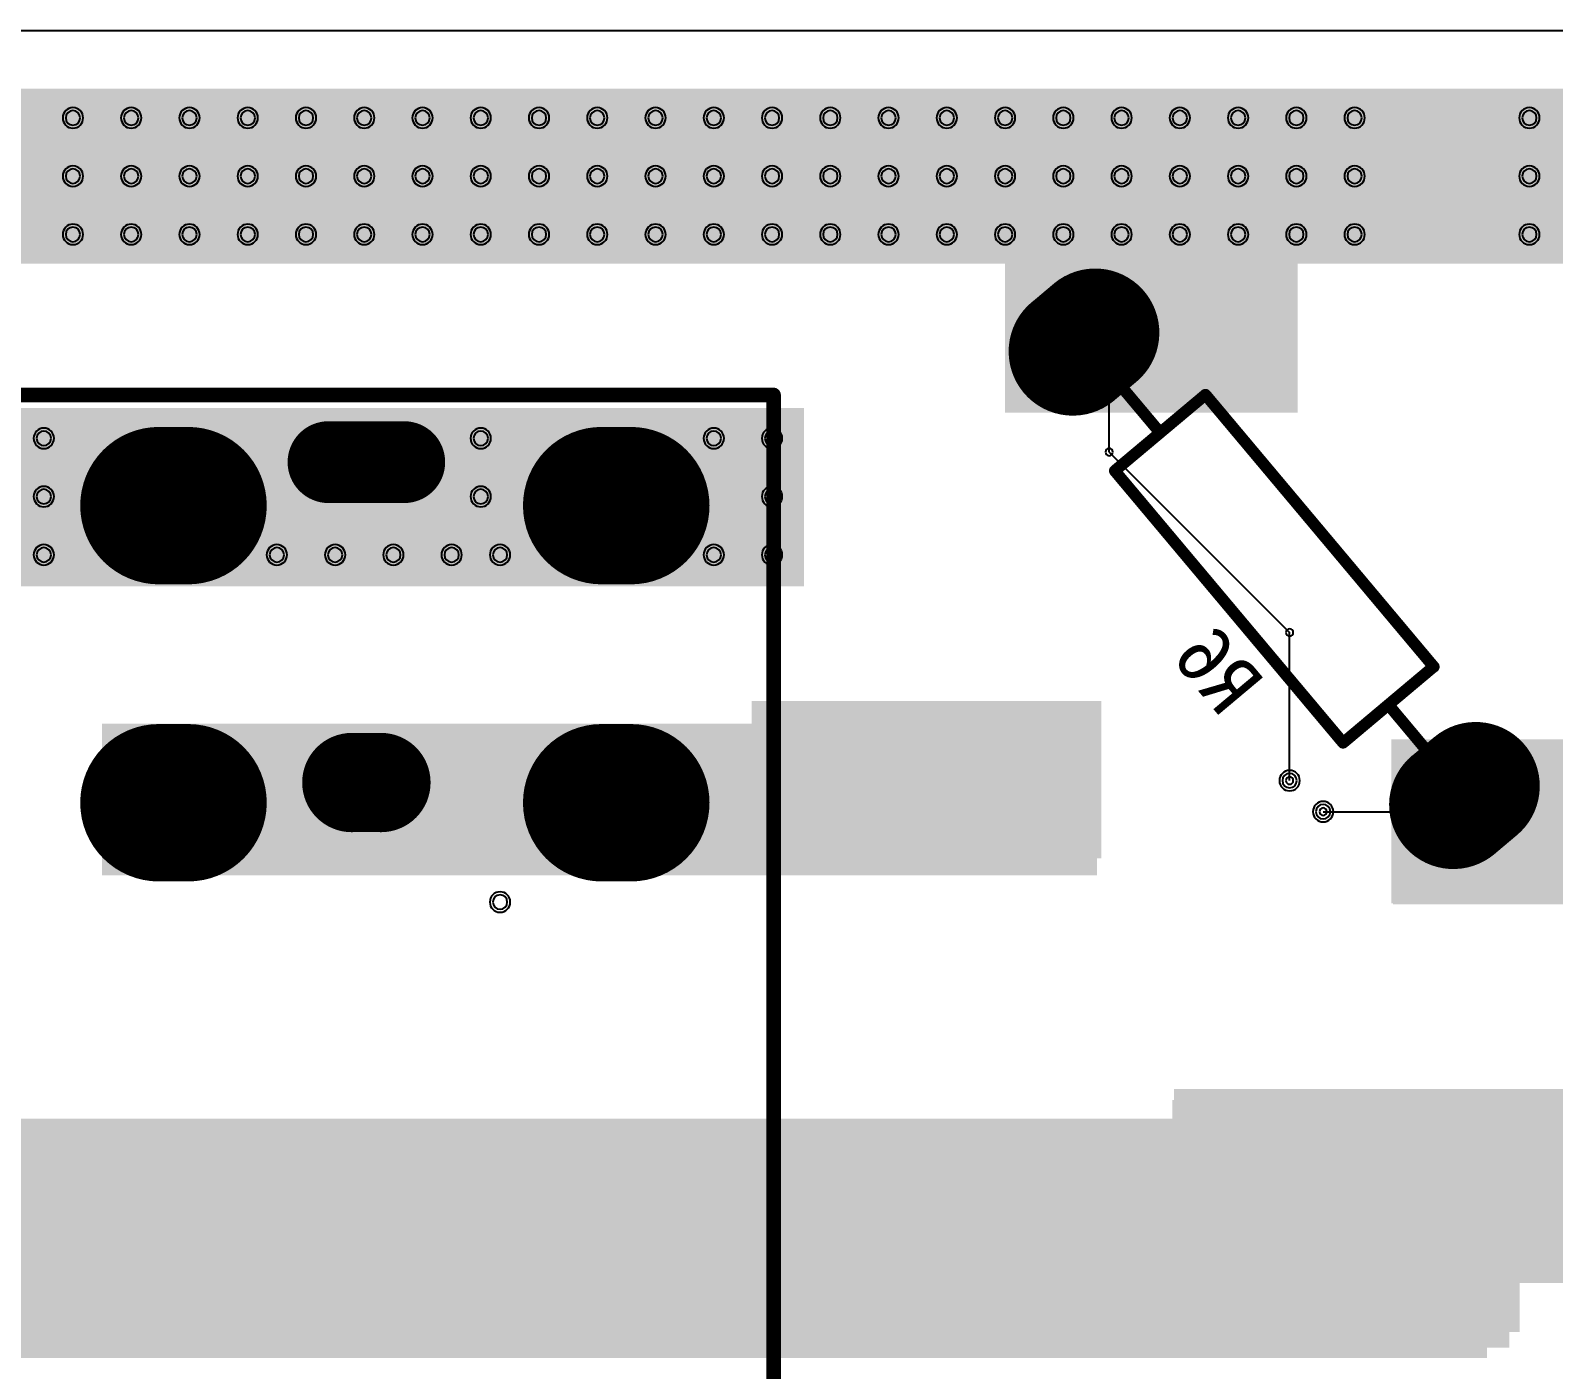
# Model space of a CAD drawing. Header units: inches. Extents: x 32166 to 66782, y 2386 to 7162.
# Drawn here: x 33079.6 to 33197.2, y 2990.1 to 3093.6 of the extents above; entities that cross this region are included whole.
import ezdxf

# ---------------------------------------------------------------- set-up
doc = ezdxf.new("R2010")
doc.units = ezdxf.units.IN
doc.header["$LTSCALE"] = 0.64311
doc.header["$MEASUREMENT"] = 0
for name, color, linetype in [('BOTTOMLAYER', 5, 'CONTINUOUS'), ('BOTTOMOVERLAY', 54, 'CONTINUOUS'), ('BOTTOMPASTE', 16, 'CONTINUOUS'), ('BOTTOMSOLDER', 6, 'CONTINUOUS'), ('KEEPOUTLAYER', 6, 'CONTINUOUS'), ('MULTILAYER', 9, 'CONTINUOUS')]:
    doc.layers.add(name, color=color, linetype=linetype)
doc.styles.get("Standard").update_dxf_attribs({"font": 'txt', "width": 0.8})

msp = doc.modelspace()

# ---------------------------------------------------------------- linework, layer by layer
at = {"layer": 'BOTTOMLAYER'}
for p, q in [((33162.9, 3060.99), (33162.9, 3066.82)), ((33162.9, 3060.99), (33176.84, 3047.05)), ((33176.84, 3035.61), (33176.84, 3047.05)), ((33189.09, 3033.21), (33190.35, 3034.46)), ((33179.43, 3033.21), (33189.09, 3033.21)), ((33179.43, 3033.21), (33179.43, 3033.21))]:
    msp.add_line(p, q, dxfattribs=at)
for points, const_width in [([(33161.82, 3070.21), (33160.1, 3068.76)], 9), ([(33162.38, 3066.39), (33163.41, 3067.26)], 2.25), ([(33089.5, 3056.85), (33091.75, 3056.85)], 11.25), ([(33108.45, 3060.21), (33102.6, 3060.21)], 5.4), ([(33123.7, 3056.85), (33125.95, 3056.85)], 11.25), ([(33089.5, 3033.9), (33091.75, 3033.9)], 11.25), ([(33123.7, 3033.9), (33125.95, 3033.9)], 11.25), ([(33191.21, 3035.19), (33189.49, 3033.74)], 9), ([(33106.65, 3035.46), (33104.4, 3035.46)], 6.75)]:
    msp.add_lwpolyline(points, dxfattribs=dict(at, const_width=const_width))
for points, const_width in [([(33160.37, 3071.93, 1), (33163.27, 3068.49, 1)], 4.5), ([(33158.65, 3070.49, 1), (33161.54, 3067.04, 1)], 4.5), ([(33163.05, 3067.69, 1), (33163.78, 3066.83, 1)], 1.12), ([(33162.02, 3066.82, 1), (33162.74, 3065.96, 1)], 1.12), ([(33092.31, 3056.85, 1), (33086.69, 3056.85, 1)], 5.63), ([(33094.56, 3056.85, 1), (33088.94, 3056.85, 1)], 5.63), ([(33102.6, 3061.56, 1), (33102.6, 3058.86, 1)], 2.7), ([(33108.45, 3061.56, 1), (33108.45, 3058.86, 1)], 2.7), ([(33126.51, 3056.85, 1), (33120.89, 3056.85, 1)], 5.63), ([(33128.76, 3056.85, 1), (33123.14, 3056.85, 1)], 5.63), ([(33092.31, 3033.9, 1), (33086.69, 3033.9, 1)], 5.63), ([(33094.56, 3033.9, 1), (33088.94, 3033.9, 1)], 5.63), ([(33126.51, 3033.9, 1), (33120.89, 3033.9, 1)], 5.63), ([(33128.76, 3033.9, 1), (33123.14, 3033.9, 1)], 5.63), ([(33189.76, 3036.91, 1), (33192.65, 3033.46, 1)], 4.5), ([(33104.4, 3037.15, 1), (33104.4, 3033.77, 1)], 3.37), ([(33106.65, 3037.15, 1), (33106.65, 3033.77, 1)], 3.37), ([(33188.04, 3035.46, 1), (33190.93, 3032.02, 1)], 4.5)]:
    msp.add_lwpolyline(points, format="xyb", close=True, dxfattribs=dict(at, const_width=const_width))
for centre, radius, start, end in [((33082.86, 3086.8), 0.562, 0, 180), ((33087.36, 3086.8), 0.562, 0, 180), ((33091.86, 3086.8), 0.562, 0, 180), ((33096.36, 3086.8), 0.562, 0, 180), ((33100.86, 3086.8), 0.562, 0, 180), ((33105.36, 3086.8), 0.562, 0, 180), ((33109.86, 3086.8), 0.562, 0, 180), ((33114.36, 3086.8), 0.562, 0, 180), ((33118.86, 3086.8), 0.562, 0, 180), ((33123.36, 3086.8), 0.562, 0, 180), ((33127.86, 3086.8), 0.562, 0, 180), ((33132.36, 3086.8), 0.562, 0, 180), ((33136.86, 3086.8), 0.562, 0, 180), ((33141.36, 3086.8), 0.562, 0, 180), ((33145.86, 3086.8), 0.562, 0, 180), ((33150.36, 3086.8), 0.562, 0, 180), ((33154.86, 3086.8), 0.562, 0, 180), ((33159.36, 3086.8), 0.562, 0, 180), ((33163.86, 3086.8), 0.562, 0, 180), ((33168.36, 3086.8), 0.562, 0, 180), ((33172.86, 3086.8), 0.562, 0, 180), ((33177.36, 3086.8), 0.562, 0, 180), ((33181.86, 3086.8), 0.562, 0, 180), ((33195.36, 3086.8), 0.562, 0, 180), ((33082.86, 3086.8), 0.562, 180, 0), ((33087.36, 3086.8), 0.562, 180, 0), ((33091.86, 3086.8), 0.562, 180, 0), ((33096.36, 3086.8), 0.562, 180, 0), ((33100.86, 3086.8), 0.562, 180, 0), ((33105.36, 3086.8), 0.562, 180, 0), ((33109.86, 3086.8), 0.562, 180, 0), ((33114.36, 3086.8), 0.562, 180, 0), ((33118.86, 3086.8), 0.562, 180, 0), ((33123.36, 3086.8), 0.562, 180, 0), ((33127.86, 3086.8), 0.562, 180, 0), ((33132.36, 3086.8), 0.562, 180, 0), ((33136.86, 3086.8), 0.562, 180, 0), ((33141.36, 3086.8), 0.562, 180, 0), ((33145.86, 3086.8), 0.562, 180, 0), ((33150.36, 3086.8), 0.562, 180, 0), ((33154.86, 3086.8), 0.562, 180, 0), ((33159.36, 3086.8), 0.562, 180, 0), ((33163.86, 3086.8), 0.562, 180, 0), ((33168.36, 3086.8), 0.562, 180, 0), ((33172.86, 3086.8), 0.562, 180, 0), ((33177.36, 3086.8), 0.562, 180, 0), ((33181.86, 3086.8), 0.562, 180, 0), ((33195.36, 3086.8), 0.562, 180, 0), ((33082.86, 3082.3), 0.562, 0, 180), ((33087.36, 3082.3), 0.562, 0, 180), ((33091.86, 3082.3), 0.562, 0, 180), ((33096.36, 3082.3), 0.562, 0, 180), ((33100.86, 3082.3), 0.562, 0, 180), ((33105.36, 3082.3), 0.562, 0, 180), ((33109.86, 3082.3), 0.562, 0, 180), ((33114.36, 3082.3), 0.562, 0, 180), ((33118.86, 3082.3), 0.562, 0, 180), ((33123.36, 3082.3), 0.562, 0, 180), ((33127.86, 3082.3), 0.562, 0, 180), ((33132.36, 3082.3), 0.562, 0, 180), ((33136.86, 3082.3), 0.562, 0, 180), ((33141.36, 3082.3), 0.562, 0, 180), ((33145.86, 3082.3), 0.562, 0, 180), ((33150.36, 3082.3), 0.562, 0, 180), ((33154.86, 3082.3), 0.562, 0, 180), ((33159.36, 3082.3), 0.562, 0, 180), ((33163.86, 3082.3), 0.562, 0, 180), ((33168.36, 3082.3), 0.562, 0, 180), ((33172.86, 3082.3), 0.562, 0, 180), ((33177.36, 3082.3), 0.562, 0, 180), ((33181.86, 3082.3), 0.562, 0, 180), ((33195.36, 3082.3), 0.562, 0, 180), ((33082.86, 3082.3), 0.562, 180, 0), ((33087.36, 3082.3), 0.562, 180, 0), ((33091.86, 3082.3), 0.562, 180, 0), ((33096.36, 3082.3), 0.562, 180, 0), ((33100.86, 3082.3), 0.562, 180, 0), ((33105.36, 3082.3), 0.562, 180, 0), ((33109.86, 3082.3), 0.562, 180, 0), ((33114.36, 3082.3), 0.562, 180, 0), ((33118.86, 3082.3), 0.562, 180, 0), ((33123.36, 3082.3), 0.562, 180, 0), ((33127.86, 3082.3), 0.562, 180, 0), ((33132.36, 3082.3), 0.562, 180, 0), ((33136.86, 3082.3), 0.562, 180, 0), ((33141.36, 3082.3), 0.562, 180, 0), ((33145.86, 3082.3), 0.562, 180, 0), ((33150.36, 3082.3), 0.562, 180, 0), ((33154.86, 3082.3), 0.562, 180, 0), ((33159.36, 3082.3), 0.562, 180, 0), ((33163.86, 3082.3), 0.562, 180, 0), ((33168.36, 3082.3), 0.562, 180, 0), ((33172.86, 3082.3), 0.562, 180, 0), ((33177.36, 3082.3), 0.562, 180, 0), ((33181.86, 3082.3), 0.562, 180, 0), ((33195.36, 3082.3), 0.562, 180, 0), ((33082.86, 3077.8), 0.562, 0, 180), ((33082.86, 3077.8), 0.562, 180, 0), ((33087.36, 3077.8), 0.562, 0, 180), ((33087.36, 3077.8), 0.562, 180, 0), ((33091.86, 3077.8), 0.562, 0, 180), ((33091.86, 3077.8), 0.562, 180, 0), ((33096.36, 3077.8), 0.562, 0, 180), ((33096.36, 3077.8), 0.562, 180, 0), ((33100.86, 3077.8), 0.562, 0, 180), ((33100.86, 3077.8), 0.562, 180, 0), ((33105.36, 3077.8), 0.562, 0, 180), ((33105.36, 3077.8), 0.562, 180, 0), ((33109.86, 3077.8), 0.562, 0, 180), ((33109.86, 3077.8), 0.562, 180, 0), ((33114.36, 3077.8), 0.562, 0, 180), ((33114.36, 3077.8), 0.562, 180, 0), ((33118.86, 3077.8), 0.562, 0, 180), ((33118.86, 3077.8), 0.562, 180, 0), ((33123.36, 3077.8), 0.562, 0, 180), ((33123.36, 3077.8), 0.562, 180, 0), ((33127.86, 3077.8), 0.562, 0, 180), ((33127.86, 3077.8), 0.562, 180, 0), ((33132.36, 3077.8), 0.562, 0, 180), ((33132.36, 3077.8), 0.562, 180, 0), ((33136.86, 3077.8), 0.562, 0, 180), ((33136.86, 3077.8), 0.562, 180, 0), ((33141.36, 3077.8), 0.562, 0, 180), ((33141.36, 3077.8), 0.562, 180, 0), ((33145.86, 3077.8), 0.562, 0, 180), ((33145.86, 3077.8), 0.562, 180, 0), ((33150.36, 3077.8), 0.562, 0, 180), ((33150.36, 3077.8), 0.562, 180, 0), ((33154.86, 3077.8), 0.562, 0, 180), ((33154.86, 3077.8), 0.562, 180, 0), ((33159.36, 3077.8), 0.562, 0, 180), ((33159.36, 3077.8), 0.562, 180, 0), ((33163.86, 3077.8), 0.562, 0, 180), ((33163.86, 3077.8), 0.562, 180, 0), ((33168.36, 3077.8), 0.562, 0, 180), ((33168.36, 3077.8), 0.562, 180, 0), ((33172.86, 3077.8), 0.562, 0, 180), ((33172.86, 3077.8), 0.562, 180, 0), ((33177.36, 3077.8), 0.562, 0, 180), ((33177.36, 3077.8), 0.562, 180, 0), ((33181.86, 3077.8), 0.562, 0, 180), ((33181.86, 3077.8), 0.562, 180, 0), ((33195.36, 3077.8), 0.562, 0, 180), ((33195.36, 3077.8), 0.562, 180, 0), ((33162.9, 3066.82), 0.286, 0, 180), ((33162.9, 3066.82), 0.286, 180, 0), ((33080.61, 3062.05), 0.562, 0, 180), ((33114.36, 3062.05), 0.562, 0, 180), ((33132.36, 3062.05), 0.562, 0, 180), ((33136.86, 3062.05), 0.562, 0, 180), ((33080.61, 3062.05), 0.562, 180, 0), ((33114.36, 3062.05), 0.562, 180, 0), ((33132.36, 3062.05), 0.562, 180, 0), ((33136.86, 3062.05), 0.562, 180, 0), ((33162.9, 3060.99), 0.286, 0, 180), ((33162.9, 3060.99), 0.286, 0, 180), ((33162.9, 3060.99), 0.286, 180, 0), ((33162.9, 3060.99), 0.286, 180, 0), ((33080.61, 3057.55), 0.562, 0, 180), ((33114.36, 3057.55), 0.562, 0, 180), ((33136.86, 3057.55), 0.562, 0, 180), ((33080.61, 3057.55), 0.562, 180, 0), ((33114.36, 3057.55), 0.562, 180, 0), ((33136.86, 3057.55), 0.562, 180, 0), ((33080.61, 3053.05), 0.562, 0, 180), ((33080.61, 3053.05), 0.562, 180, 0), ((33098.61, 3053.05), 0.562, 0, 180), ((33098.61, 3053.05), 0.562, 180, 0), ((33103.11, 3053.05), 0.562, 0, 180), ((33103.11, 3053.05), 0.562, 180, 0), ((33107.61, 3053.05), 0.562, 0, 180), ((33107.61, 3053.05), 0.562, 180, 0), ((33112.11, 3053.05), 0.562, 0, 180), ((33112.11, 3053.05), 0.562, 180, 0), ((33115.85, 3053.05), 0.562, 0, 180), ((33115.85, 3053.05), 0.562, 180, 0), ((33132.36, 3053.05), 0.562, 0, 180), ((33132.36, 3053.05), 0.562, 180, 0), ((33136.86, 3053.05), 0.562, 0, 180), ((33136.86, 3053.05), 0.562, 180, 0), ((33176.84, 3047.05), 0.286, 0, 180), ((33176.84, 3047.05), 0.286, 0, 180), ((33176.84, 3047.05), 0.286, 180, 0), ((33176.84, 3047.05), 0.286, 180, 0), ((33176.84, 3035.61), 0.562, 0, 180), ((33176.84, 3035.61), 0.562, 180, 0), ((33176.84, 3035.61), 0.286, 0, 180), ((33176.84, 3035.61), 0.286, 180, 0), ((33190.35, 3034.46), 0.286, 0, 180), ((33190.35, 3034.46), 0.286, 180, 0), ((33179.43, 3033.21), 0.562, 0, 180), ((33179.43, 3033.21), 0.562, 180, 0), ((33179.43, 3033.21), 0.286, 0, 180), ((33179.43, 3033.21), 0.286, 0, 180), ((33179.43, 3033.21), 0.286, 0, 180), ((33179.43, 3033.21), 0.286, 180, 0), ((33179.43, 3033.21), 0.286, 180, 0), ((33179.43, 3033.21), 0.286, 180, 0), ((33189.09, 3033.21), 0.286, 0, 180), ((33189.09, 3033.21), 0.286, 0, 180), ((33189.09, 3033.21), 0.286, 180, 0), ((33189.09, 3033.21), 0.286, 180, 0), ((33115.85, 3026.23), 0.562, 0, 180), ((33115.85, 3026.23), 0.562, 180, 0)]:
    msp.add_arc(centre, radius, start, end, dxfattribs=at)
for points in [[(32925.36, 3075.55), (33413.61, 3075.55), (32925.36, 3089.05), (33413.61, 3089.05)], [(33154.86, 3064.3), (33177.36, 3064.3), (33154.86, 3077.8), (33177.36, 3077.8)], [(33042.05, 3050.62), (33139.34, 3050.62), (33042.05, 3064.39), (33139.34, 3064.39)], [(33161.84, 3041.31), (33135.74, 3041.31), (33161.84, 3030.06), (33135.74, 3030.06)], [(33085.11, 3028.3), (33161.97, 3028.3), (33085.11, 3039.55), (33161.97, 3039.55)], [(33184.7, 3026.14), (33228.53, 3026.14), (33184.7, 3038.79), (33228.53, 3038.79)], [(33167.91, 2996.8), (33353.27, 2996.8), (33167.91, 3011.79), (33353.27, 3011.79)], [(33006.36, 2991), (33192.08, 2991), (33006.36, 3009.49), (33192.08, 3009.49)], [(33167.24, 2992.26), (33193.34, 2992.26), (33167.24, 3003.51), (33193.34, 3003.51)]]:
    msp.add_solid(points, dxfattribs=at)
at = {"layer": 'BOTTOMOVERLAY'}
for points, const_width in [([(33078.48, 3065.4), (33136.98, 3065.4)], 1.12), ([(33136.98, 2934.9), (33136.98, 3065.4)], 1.12), ([(33166.84, 3062.48), (33163.9, 3065.98)], 0.9), ([(33163.33, 3059.54), (33170.34, 3065.42)], 0.9), ([(33187.97, 3044.41), (33170.34, 3065.42)], 0.9), ([(33180.97, 3038.53), (33163.33, 3059.54)], 0.9), ([(33180.97, 3038.53), (33187.97, 3044.41)], 0.9), ([(33187.41, 3037.96), (33184.47, 3041.47)], 0.9)]:
    msp.add_lwpolyline(points, dxfattribs=dict(at, const_width=const_width))
for points, const_width in [([(33137.26, 3065.4, 1), (33136.7, 3065.4, 1)], 0.562), ([(33137.26, 3065.4, 1), (33136.7, 3065.4, 1)], 0.562), ([(33163.75, 3066.16, 1), (33164.04, 3065.81, 1)], 0.45), ([(33170.19, 3065.59, 1), (33170.48, 3065.25, 1)], 0.45), ([(33170.19, 3065.59, 1), (33170.48, 3065.25, 1)], 0.45), ([(33166.69, 3062.65, 1), (33166.98, 3062.31, 1)], 0.45), ([(33163.19, 3059.71, 1), (33163.48, 3059.37, 1)], 0.45), ([(33163.19, 3059.71, 1), (33163.48, 3059.37, 1)], 0.45), ([(33187.83, 3044.58, 1), (33188.12, 3044.23, 1)], 0.45), ([(33187.83, 3044.58, 1), (33188.12, 3044.23, 1)], 0.45), ([(33184.32, 3041.64, 1), (33184.61, 3041.29, 1)], 0.45), ([(33180.82, 3038.7, 1), (33181.11, 3038.36, 1)], 0.45), ([(33180.82, 3038.7, 1), (33181.11, 3038.36, 1)], 0.45), ([(33187.26, 3038.14, 1), (33187.55, 3037.79, 1)], 0.45)]:
    msp.add_lwpolyline(points, format="xyb", close=True, dxfattribs=dict(at, const_width=const_width))
at = {"layer": 'BOTTOMPASTE'}
for points, const_width in [([(33161.82, 3070.21), (33160.1, 3068.76)], 9), ([(33162.38, 3066.39), (33163.41, 3067.26)], 2.25)]:
    msp.add_lwpolyline(points, dxfattribs=dict(at, const_width=const_width))
for points, const_width in [([(33160.37, 3071.93, 1), (33163.27, 3068.49, 1)], 4.5), ([(33158.65, 3070.49, 1), (33161.54, 3067.04, 1)], 4.5), ([(33163.05, 3067.69, 1), (33163.78, 3066.83, 1)], 1.12), ([(33162.02, 3066.82, 1), (33162.74, 3065.96, 1)], 1.12)]:
    msp.add_lwpolyline(points, format="xyb", close=True, dxfattribs=dict(at, const_width=const_width))
at = {"layer": 'BOTTOMSOLDER'}
for points, const_width in [([(33161.82, 3070.21), (33160.1, 3068.76)], 9.91), ([(33162.38, 3066.39), (33163.41, 3067.26)], 3.16), ([(33089.5, 3056.85), (33091.75, 3056.85)], 12.16), ([(33108.45, 3060.21), (33102.6, 3060.21)], 6.31), ([(33123.7, 3056.85), (33125.95, 3056.85)], 12.16), ([(33191.21, 3035.19), (33189.49, 3033.74)], 9.91), ([(33089.5, 3033.9), (33091.75, 3033.9)], 12.16), ([(33106.65, 3035.46), (33104.4, 3035.46)], 7.66), ([(33123.7, 3033.9), (33125.95, 3033.9)], 12.16)]:
    msp.add_lwpolyline(points, dxfattribs=dict(at, const_width=const_width))
for points, const_width in [([(33160.23, 3072.11, 1), (33163.41, 3068.31, 1)], 4.96), ([(33158.5, 3070.66, 1), (33161.69, 3066.86, 1)], 4.96), ([(33162.91, 3067.86, 1), (33163.92, 3066.65, 1)], 1.58), ([(33161.87, 3067, 1), (33162.89, 3065.79, 1)], 1.58), ([(33092.54, 3056.85, 1), (33086.46, 3056.85, 1)], 6.08), ([(33094.79, 3056.85, 1), (33088.71, 3056.85, 1)], 6.08), ([(33102.6, 3061.79, 1), (33102.6, 3058.63, 1)], 3.16), ([(33108.45, 3061.79, 1), (33108.45, 3058.63, 1)], 3.16), ([(33126.74, 3056.85, 1), (33120.66, 3056.85, 1)], 6.08), ([(33128.99, 3056.85, 1), (33122.91, 3056.85, 1)], 6.08), ([(33189.62, 3037.08, 1), (33192.8, 3033.29, 1)], 4.96), ([(33092.54, 3033.9, 1), (33086.46, 3033.9, 1)], 6.08), ([(33094.79, 3033.9, 1), (33088.71, 3033.9, 1)], 6.08), ([(33104.4, 3037.38, 1), (33104.4, 3033.54, 1)], 3.83), ([(33106.65, 3037.38, 1), (33106.65, 3033.54, 1)], 3.83), ([(33126.74, 3033.9, 1), (33120.66, 3033.9, 1)], 6.08), ([(33128.99, 3033.9, 1), (33122.91, 3033.9, 1)], 6.08), ([(33187.89, 3035.64, 1), (33191.08, 3031.84, 1)], 4.96)]:
    msp.add_lwpolyline(points, format="xyb", close=True, dxfattribs=dict(at, const_width=const_width))
for centre, start, end in [((33082.86, 3086.8), 0, 180), ((33087.36, 3086.8), 0, 180), ((33091.86, 3086.8), 0, 180), ((33096.36, 3086.8), 0, 180), ((33100.86, 3086.8), 0, 180), ((33105.36, 3086.8), 0, 180), ((33109.86, 3086.8), 0, 180), ((33114.36, 3086.8), 0, 180), ((33118.86, 3086.8), 0, 180), ((33123.36, 3086.8), 0, 180), ((33127.86, 3086.8), 0, 180), ((33132.36, 3086.8), 0, 180), ((33136.86, 3086.8), 0, 180), ((33141.36, 3086.8), 0, 180), ((33145.86, 3086.8), 0, 180), ((33150.36, 3086.8), 0, 180), ((33154.86, 3086.8), 0, 180), ((33159.36, 3086.8), 0, 180), ((33163.86, 3086.8), 0, 180), ((33168.36, 3086.8), 0, 180), ((33172.86, 3086.8), 0, 180), ((33177.36, 3086.8), 0, 180), ((33181.86, 3086.8), 0, 180), ((33195.36, 3086.8), 0, 180), ((33082.86, 3086.8), 180, 0), ((33087.36, 3086.8), 180, 0), ((33091.86, 3086.8), 180, 0), ((33096.36, 3086.8), 180, 0), ((33100.86, 3086.8), 180, 0), ((33105.36, 3086.8), 180, 0), ((33109.86, 3086.8), 180, 0), ((33114.36, 3086.8), 180, 0), ((33118.86, 3086.8), 180, 0), ((33123.36, 3086.8), 180, 0), ((33127.86, 3086.8), 180, 0), ((33132.36, 3086.8), 180, 0), ((33136.86, 3086.8), 180, 0), ((33141.36, 3086.8), 180, 0), ((33145.86, 3086.8), 180, 0), ((33150.36, 3086.8), 180, 0), ((33154.86, 3086.8), 180, 0), ((33159.36, 3086.8), 180, 0), ((33163.86, 3086.8), 180, 0), ((33168.36, 3086.8), 180, 0), ((33172.86, 3086.8), 180, 0), ((33177.36, 3086.8), 180, 0), ((33181.86, 3086.8), 180, 0), ((33195.36, 3086.8), 180, 0), ((33082.86, 3082.3), 0, 180), ((33087.36, 3082.3), 0, 180), ((33091.86, 3082.3), 0, 180), ((33096.36, 3082.3), 0, 180), ((33100.86, 3082.3), 0, 180), ((33105.36, 3082.3), 0, 180), ((33109.86, 3082.3), 0, 180), ((33114.36, 3082.3), 0, 180), ((33118.86, 3082.3), 0, 180), ((33123.36, 3082.3), 0, 180), ((33127.86, 3082.3), 0, 180), ((33132.36, 3082.3), 0, 180), ((33136.86, 3082.3), 0, 180), ((33141.36, 3082.3), 0, 180), ((33145.86, 3082.3), 0, 180), ((33150.36, 3082.3), 0, 180), ((33154.86, 3082.3), 0, 180), ((33159.36, 3082.3), 0, 180), ((33163.86, 3082.3), 0, 180), ((33168.36, 3082.3), 0, 180), ((33172.86, 3082.3), 0, 180), ((33177.36, 3082.3), 0, 180), ((33181.86, 3082.3), 0, 180), ((33195.36, 3082.3), 0, 180), ((33082.86, 3082.3), 180, 0), ((33087.36, 3082.3), 180, 0), ((33091.86, 3082.3), 180, 0), ((33096.36, 3082.3), 180, 0), ((33100.86, 3082.3), 180, 0), ((33105.36, 3082.3), 180, 0), ((33109.86, 3082.3), 180, 0), ((33114.36, 3082.3), 180, 0), ((33118.86, 3082.3), 180, 0), ((33123.36, 3082.3), 180, 0), ((33127.86, 3082.3), 180, 0), ((33132.36, 3082.3), 180, 0), ((33136.86, 3082.3), 180, 0), ((33141.36, 3082.3), 180, 0), ((33145.86, 3082.3), 180, 0), ((33150.36, 3082.3), 180, 0), ((33154.86, 3082.3), 180, 0), ((33159.36, 3082.3), 180, 0), ((33163.86, 3082.3), 180, 0), ((33168.36, 3082.3), 180, 0), ((33172.86, 3082.3), 180, 0), ((33177.36, 3082.3), 180, 0), ((33181.86, 3082.3), 180, 0), ((33195.36, 3082.3), 180, 0), ((33082.86, 3077.8), 0, 180), ((33082.86, 3077.8), 180, 0), ((33087.36, 3077.8), 0, 180), ((33087.36, 3077.8), 180, 0), ((33091.86, 3077.8), 0, 180), ((33091.86, 3077.8), 180, 0), ((33096.36, 3077.8), 0, 180), ((33096.36, 3077.8), 180, 0), ((33100.86, 3077.8), 0, 180), ((33100.86, 3077.8), 180, 0), ((33105.36, 3077.8), 0, 180), ((33105.36, 3077.8), 180, 0), ((33109.86, 3077.8), 0, 180), ((33109.86, 3077.8), 180, 0), ((33114.36, 3077.8), 0, 180), ((33114.36, 3077.8), 180, 0), ((33118.86, 3077.8), 0, 180), ((33118.86, 3077.8), 180, 0), ((33123.36, 3077.8), 0, 180), ((33123.36, 3077.8), 180, 0), ((33127.86, 3077.8), 0, 180), ((33127.86, 3077.8), 180, 0), ((33132.36, 3077.8), 0, 180), ((33132.36, 3077.8), 180, 0), ((33136.86, 3077.8), 0, 180), ((33136.86, 3077.8), 180, 0), ((33141.36, 3077.8), 0, 180), ((33141.36, 3077.8), 180, 0), ((33145.86, 3077.8), 0, 180), ((33145.86, 3077.8), 180, 0), ((33150.36, 3077.8), 0, 180), ((33150.36, 3077.8), 180, 0), ((33154.86, 3077.8), 0, 180), ((33154.86, 3077.8), 180, 0), ((33159.36, 3077.8), 0, 180), ((33159.36, 3077.8), 180, 0), ((33163.86, 3077.8), 0, 180), ((33163.86, 3077.8), 180, 0), ((33168.36, 3077.8), 0, 180), ((33168.36, 3077.8), 180, 0), ((33172.86, 3077.8), 0, 180), ((33172.86, 3077.8), 180, 0), ((33177.36, 3077.8), 0, 180), ((33177.36, 3077.8), 180, 0), ((33181.86, 3077.8), 0, 180), ((33181.86, 3077.8), 180, 0), ((33195.36, 3077.8), 0, 180), ((33195.36, 3077.8), 180, 0), ((33080.61, 3062.05), 0, 180), ((33114.36, 3062.05), 0, 180), ((33132.36, 3062.05), 0, 180), ((33136.86, 3062.05), 0, 180), ((33080.61, 3062.05), 180, 0), ((33114.36, 3062.05), 180, 0), ((33132.36, 3062.05), 180, 0), ((33136.86, 3062.05), 180, 0), ((33080.61, 3057.55), 0, 180), ((33114.36, 3057.55), 0, 180), ((33136.86, 3057.55), 0, 180), ((33080.61, 3057.55), 180, 0), ((33114.36, 3057.55), 180, 0), ((33136.86, 3057.55), 180, 0), ((33080.61, 3053.05), 0, 180), ((33080.61, 3053.05), 180, 0), ((33098.61, 3053.05), 0, 180), ((33098.61, 3053.05), 180, 0), ((33103.11, 3053.05), 0, 180), ((33103.11, 3053.05), 180, 0), ((33107.61, 3053.05), 0, 180), ((33107.61, 3053.05), 180, 0), ((33112.11, 3053.05), 0, 180), ((33112.11, 3053.05), 180, 0), ((33115.85, 3053.05), 0, 180), ((33115.85, 3053.05), 180, 0), ((33132.36, 3053.05), 0, 180), ((33132.36, 3053.05), 180, 0), ((33136.86, 3053.05), 0, 180), ((33136.86, 3053.05), 180, 0), ((33176.84, 3035.61), 0, 180), ((33176.84, 3035.61), 180, 0), ((33179.43, 3033.21), 0, 180), ((33179.43, 3033.21), 180, 0), ((33115.85, 3026.23), 0, 180), ((33115.85, 3026.23), 180, 0)]:
    msp.add_arc(centre, 0.791, start, end, dxfattribs=at)
for points in [[(32925.36, 3075.55), (33413.61, 3075.55), (32925.36, 3089.05), (33413.61, 3089.05)], [(33154.86, 3064.03), (33177.45, 3064.03), (33154.86, 3077.8), (33177.45, 3077.8)], [(33162.3, 3041.77), (33135.29, 3041.77), (33162.3, 3029.61), (33135.29, 3029.61)], [(33085.11, 3029.2), (33158.46, 3029.2), (33085.11, 3040), (33158.46, 3040)], [(33184.83, 3026.05), (33229.11, 3026.05), (33184.83, 3038.65), (33229.11, 3038.65)], [(33167.78, 2999.73), (33351.69, 2999.73), (33167.78, 3010.93), (33351.69, 3010.93)], [(33006.9, 2993.02), (33194.6, 2993.02), (33006.9, 3007.33), (33194.6, 3007.33)], [(33166.79, 2991.81), (33193.8, 2991.81), (33166.79, 3003.97), (33193.8, 3003.97)]]:
    msp.add_solid(points, dxfattribs=at)
at = {"layer": 'KEEPOUTLAYER'}
msp.add_line((32666.61, 3093.55), (34174.11, 3093.55), dxfattribs=at)
at = {"layer": 'MULTILAYER'}
for points, const_width in [([(33089.5, 3056.85), (33091.75, 3056.85)], 11.25), ([(33108.45, 3060.21), (33102.6, 3060.21)], 5.4), ([(33123.7, 3056.85), (33125.95, 3056.85)], 11.25), ([(33089.5, 3033.9), (33091.75, 3033.9)], 11.25), ([(33123.7, 3033.9), (33125.95, 3033.9)], 11.25), ([(33191.21, 3035.19), (33189.49, 3033.74)], 9), ([(33106.65, 3035.46), (33104.4, 3035.46)], 6.75)]:
    msp.add_lwpolyline(points, dxfattribs=dict(at, const_width=const_width))
for points, const_width in [([(33092.31, 3056.85, 1), (33086.69, 3056.85, 1)], 5.63), ([(33094.56, 3056.85, 1), (33088.94, 3056.85, 1)], 5.63), ([(33102.6, 3061.56, 1), (33102.6, 3058.86, 1)], 2.7), ([(33108.45, 3061.56, 1), (33108.45, 3058.86, 1)], 2.7), ([(33126.51, 3056.85, 1), (33120.89, 3056.85, 1)], 5.63), ([(33128.76, 3056.85, 1), (33123.14, 3056.85, 1)], 5.63), ([(33092.31, 3033.9, 1), (33086.69, 3033.9, 1)], 5.63), ([(33094.56, 3033.9, 1), (33088.94, 3033.9, 1)], 5.63), ([(33126.51, 3033.9, 1), (33120.89, 3033.9, 1)], 5.63), ([(33128.76, 3033.9, 1), (33123.14, 3033.9, 1)], 5.63), ([(33189.76, 3036.91, 1), (33192.65, 3033.46, 1)], 4.5), ([(33104.4, 3037.15, 1), (33104.4, 3033.77, 1)], 3.37), ([(33106.65, 3037.15, 1), (33106.65, 3033.77, 1)], 3.37), ([(33188.04, 3035.46, 1), (33190.93, 3032.02, 1)], 4.5)]:
    msp.add_lwpolyline(points, format="xyb", close=True, dxfattribs=dict(at, const_width=const_width))
for centre, start, end in [((33082.86, 3086.8), 0, 180), ((33087.36, 3086.8), 0, 180), ((33091.86, 3086.8), 0, 180), ((33096.36, 3086.8), 0, 180), ((33100.86, 3086.8), 0, 180), ((33105.36, 3086.8), 0, 180), ((33109.86, 3086.8), 0, 180), ((33114.36, 3086.8), 0, 180), ((33118.86, 3086.8), 0, 180), ((33123.36, 3086.8), 0, 180), ((33127.86, 3086.8), 0, 180), ((33132.36, 3086.8), 0, 180), ((33136.86, 3086.8), 0, 180), ((33141.36, 3086.8), 0, 180), ((33145.86, 3086.8), 0, 180), ((33150.36, 3086.8), 0, 180), ((33154.86, 3086.8), 0, 180), ((33159.36, 3086.8), 0, 180), ((33163.86, 3086.8), 0, 180), ((33168.36, 3086.8), 0, 180), ((33172.86, 3086.8), 0, 180), ((33177.36, 3086.8), 0, 180), ((33181.86, 3086.8), 0, 180), ((33195.36, 3086.8), 0, 180), ((33082.86, 3086.8), 180, 0), ((33087.36, 3086.8), 180, 0), ((33091.86, 3086.8), 180, 0), ((33096.36, 3086.8), 180, 0), ((33100.86, 3086.8), 180, 0), ((33105.36, 3086.8), 180, 0), ((33109.86, 3086.8), 180, 0), ((33114.36, 3086.8), 180, 0), ((33118.86, 3086.8), 180, 0), ((33123.36, 3086.8), 180, 0), ((33127.86, 3086.8), 180, 0), ((33132.36, 3086.8), 180, 0), ((33136.86, 3086.8), 180, 0), ((33141.36, 3086.8), 180, 0), ((33145.86, 3086.8), 180, 0), ((33150.36, 3086.8), 180, 0), ((33154.86, 3086.8), 180, 0), ((33159.36, 3086.8), 180, 0), ((33163.86, 3086.8), 180, 0), ((33168.36, 3086.8), 180, 0), ((33172.86, 3086.8), 180, 0), ((33177.36, 3086.8), 180, 0), ((33181.86, 3086.8), 180, 0), ((33195.36, 3086.8), 180, 0), ((33082.86, 3082.3), 0, 180), ((33087.36, 3082.3), 0, 180), ((33091.86, 3082.3), 0, 180), ((33096.36, 3082.3), 0, 180), ((33100.86, 3082.3), 0, 180), ((33105.36, 3082.3), 0, 180), ((33109.86, 3082.3), 0, 180), ((33114.36, 3082.3), 0, 180), ((33118.86, 3082.3), 0, 180), ((33123.36, 3082.3), 0, 180), ((33127.86, 3082.3), 0, 180), ((33132.36, 3082.3), 0, 180), ((33136.86, 3082.3), 0, 180), ((33141.36, 3082.3), 0, 180), ((33145.86, 3082.3), 0, 180), ((33150.36, 3082.3), 0, 180), ((33154.86, 3082.3), 0, 180), ((33159.36, 3082.3), 0, 180), ((33163.86, 3082.3), 0, 180), ((33168.36, 3082.3), 0, 180), ((33172.86, 3082.3), 0, 180), ((33177.36, 3082.3), 0, 180), ((33181.86, 3082.3), 0, 180), ((33195.36, 3082.3), 0, 180), ((33082.86, 3082.3), 180, 0), ((33087.36, 3082.3), 180, 0), ((33091.86, 3082.3), 180, 0), ((33096.36, 3082.3), 180, 0), ((33100.86, 3082.3), 180, 0), ((33105.36, 3082.3), 180, 0), ((33109.86, 3082.3), 180, 0), ((33114.36, 3082.3), 180, 0), ((33118.86, 3082.3), 180, 0), ((33123.36, 3082.3), 180, 0), ((33127.86, 3082.3), 180, 0), ((33132.36, 3082.3), 180, 0), ((33136.86, 3082.3), 180, 0), ((33141.36, 3082.3), 180, 0), ((33145.86, 3082.3), 180, 0), ((33150.36, 3082.3), 180, 0), ((33154.86, 3082.3), 180, 0), ((33159.36, 3082.3), 180, 0), ((33163.86, 3082.3), 180, 0), ((33168.36, 3082.3), 180, 0), ((33172.86, 3082.3), 180, 0), ((33177.36, 3082.3), 180, 0), ((33181.86, 3082.3), 180, 0), ((33195.36, 3082.3), 180, 0), ((33082.86, 3077.8), 0, 180), ((33082.86, 3077.8), 180, 0), ((33087.36, 3077.8), 0, 180), ((33087.36, 3077.8), 180, 0), ((33091.86, 3077.8), 0, 180), ((33091.86, 3077.8), 180, 0), ((33096.36, 3077.8), 0, 180), ((33096.36, 3077.8), 180, 0), ((33100.86, 3077.8), 0, 180), ((33100.86, 3077.8), 180, 0), ((33105.36, 3077.8), 0, 180), ((33105.36, 3077.8), 180, 0), ((33109.86, 3077.8), 0, 180), ((33109.86, 3077.8), 180, 0), ((33114.36, 3077.8), 0, 180), ((33114.36, 3077.8), 180, 0), ((33118.86, 3077.8), 0, 180), ((33118.86, 3077.8), 180, 0), ((33123.36, 3077.8), 0, 180), ((33123.36, 3077.8), 180, 0), ((33127.86, 3077.8), 0, 180), ((33127.86, 3077.8), 180, 0), ((33132.36, 3077.8), 0, 180), ((33132.36, 3077.8), 180, 0), ((33136.86, 3077.8), 0, 180), ((33136.86, 3077.8), 180, 0), ((33141.36, 3077.8), 0, 180), ((33141.36, 3077.8), 180, 0), ((33145.86, 3077.8), 0, 180), ((33145.86, 3077.8), 180, 0), ((33150.36, 3077.8), 0, 180), ((33150.36, 3077.8), 180, 0), ((33154.86, 3077.8), 0, 180), ((33154.86, 3077.8), 180, 0), ((33159.36, 3077.8), 0, 180), ((33159.36, 3077.8), 180, 0), ((33163.86, 3077.8), 0, 180), ((33163.86, 3077.8), 180, 0), ((33168.36, 3077.8), 0, 180), ((33168.36, 3077.8), 180, 0), ((33172.86, 3077.8), 0, 180), ((33172.86, 3077.8), 180, 0), ((33177.36, 3077.8), 0, 180), ((33177.36, 3077.8), 180, 0), ((33181.86, 3077.8), 0, 180), ((33181.86, 3077.8), 180, 0), ((33195.36, 3077.8), 0, 180), ((33195.36, 3077.8), 180, 0), ((33080.61, 3062.05), 0, 180), ((33114.36, 3062.05), 0, 180), ((33132.36, 3062.05), 0, 180), ((33136.86, 3062.05), 0, 180), ((33080.61, 3062.05), 180, 0), ((33114.36, 3062.05), 180, 0), ((33132.36, 3062.05), 180, 0), ((33136.86, 3062.05), 180, 0), ((33080.61, 3057.55), 0, 180), ((33114.36, 3057.55), 0, 180), ((33136.86, 3057.55), 0, 180), ((33080.61, 3057.55), 180, 0), ((33114.36, 3057.55), 180, 0), ((33136.86, 3057.55), 180, 0), ((33080.61, 3053.05), 0, 180), ((33080.61, 3053.05), 180, 0), ((33098.61, 3053.05), 0, 180), ((33098.61, 3053.05), 180, 0), ((33103.11, 3053.05), 0, 180), ((33103.11, 3053.05), 180, 0), ((33107.61, 3053.05), 0, 180), ((33107.61, 3053.05), 180, 0), ((33112.11, 3053.05), 0, 180), ((33112.11, 3053.05), 180, 0), ((33115.85, 3053.05), 0, 180), ((33115.85, 3053.05), 180, 0), ((33132.36, 3053.05), 0, 180), ((33132.36, 3053.05), 180, 0), ((33136.86, 3053.05), 0, 180), ((33136.86, 3053.05), 180, 0), ((33176.84, 3035.61), 0, 180), ((33176.84, 3035.61), 180, 0), ((33179.43, 3033.21), 0, 180), ((33179.43, 3033.21), 180, 0), ((33115.85, 3026.23), 0, 180), ((33115.85, 3026.23), 180, 0)]:
    msp.add_arc(centre, 0.562, start, end, dxfattribs=at)
for points in [[(33161.84, 3041.31), (33135.74, 3041.31), (33161.84, 3030.06), (33135.74, 3030.06)], [(33167.24, 2992.26), (33193.34, 2992.26), (33167.24, 3003.51), (33193.34, 3003.51)]]:
    msp.add_solid(points, dxfattribs=at)

# ---------------------------------------------------------------- texts
at = {"layer": 'BOTTOMOVERLAY', "text_generation_flag": 2}
msp.add_text('R6', height=4.5, rotation=310, dxfattribs=at).set_placement((33171.6, 3040.36))

doc.saveas('drawing.dxf')
